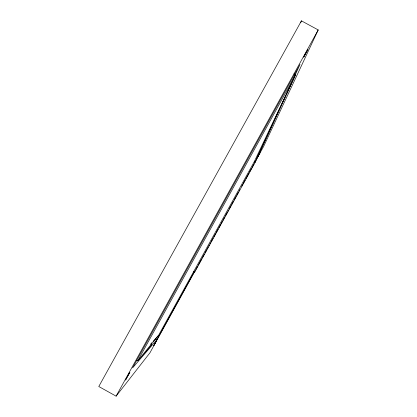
<?xml version="1.0" encoding="UTF-8"?>
<svg xmlns="http://www.w3.org/2000/svg" width="417" height="417" viewBox="0 0 417 417"><rect width="100%" height="100%" fill="white"/><g stroke="black" fill="none" stroke-linecap="round" stroke-linejoin="round"><path stroke-width="0.63" d="M300.73 22.664L301.439 20.85L318.213 29.925L263.706 146.278L254.589 162.828M266.103 138.22L256.21 159.398M266.651 137.042L283.195 101.055M283.742 99.871L285.64 95.743M286.182 94.565L290.253 85.714M290.795 84.536L300.016 64.473L132.601 367.872L156.917 339.631L194.312 271.759M193.712 271.55L194.697 272.092L255.334 162.015L295.559 74.784L293.954 73.913M150.558 344.134L151.783 344.812L137.751 360.83L158.502 335.456L254.36 161.478L295.559 74.784L137.751 360.83L136.656 360.225M258.649 155.088L257.565 157.126L259.979 152.731L258.879 154.811M301.439 20.85L98.787 386.517L116.098 396.15L318.213 29.925M195.182 270.669L149.922 352.834L116.098 396.15M195.813 269.528L197.7 266.103M198.325 264.962L201.781 258.686M202.412 257.544L204.299 254.12M204.929 252.983L206.811 249.559M207.442 248.417L208.073 247.276M208.698 246.134L209.329 244.993M209.954 243.851L210.585 242.71M211.216 241.568L213.097 238.143M213.728 237.002L215.615 233.583M216.241 232.441L218.127 229.016M218.758 227.875L220.645 224.45M221.271 223.309L222.214 221.599M222.845 220.457L224.732 217.033M225.357 215.891L227.244 212.467M227.875 211.325L228.5 210.189M229.131 209.047L231.018 205.623M231.643 204.481L233.53 201.057M234.161 199.915L236.043 196.49M236.674 195.349L238.56 191.929M239.191 190.788L239.817 189.646M241.704 186.222L242.647 184.512M243.273 183.371L245.16 179.946M245.79 178.804L248.933 173.097M249.564 171.955L251.446 168.531M252.077 167.394L253.963 163.97M150.975 343.676L151.814 342.764M153.065 341.393L158.502 335.456M254.36 161.478L255.334 162.015M155.442 338.812L156.917 339.631M153.743 345.615L156.219 341.142L153.743 345.615M303.769 57.061L307.897 49.529L303.769 57.061M125.637 379.798L125.527 380.106L129.859 372.308L125.637 379.798"/></g></svg>
